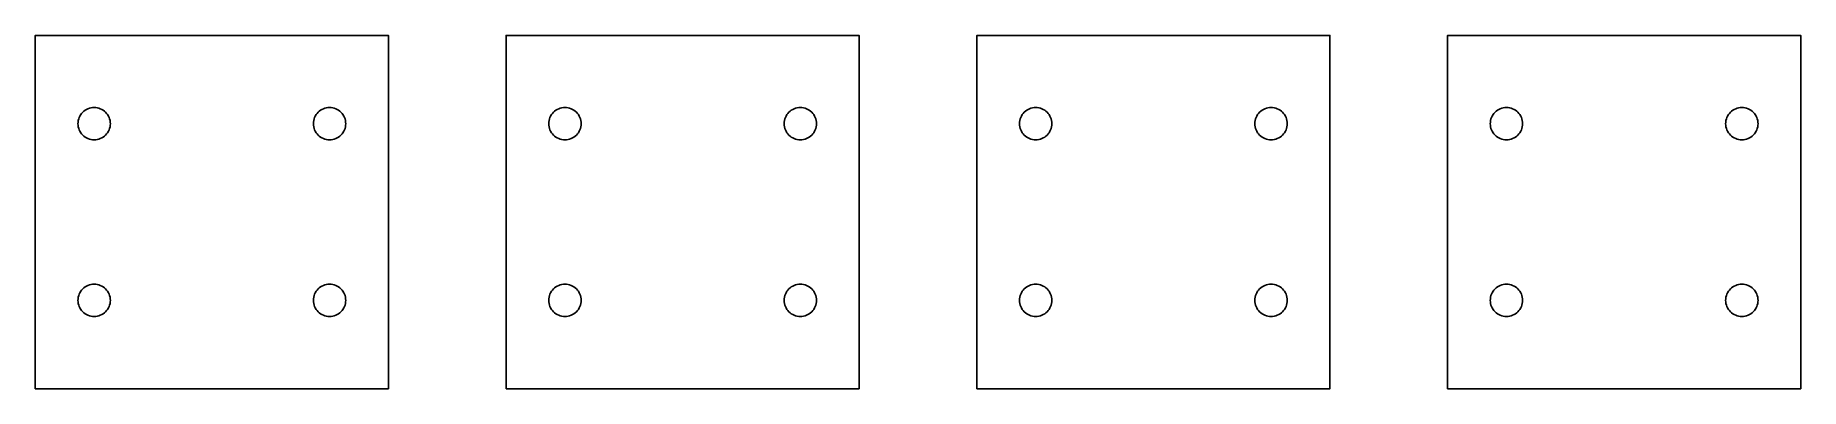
# Model space of a CAD drawing. Header units: millimetres. Extents: x 50 to 650, y 50 to 1199.
# Drawn here: x 50 to 650, y 50 to 170 of the extents above; entities outside this region: 1.
import ezdxf

# ---------------------------------------------------------------- set-up
doc = ezdxf.new("R2010")
doc.units = ezdxf.units.MM
doc.layers.add('CUT', color=1, linetype='Continuous')
doc.layers.add('INFO', color=7, linetype='Continuous')

msp = doc.modelspace()

# ---------------------------------------------------------------- linework, layer by layer
at = {"layer": 'CUT'}
for points in [[(50, 50), (170, 50), (170, 170), (50, 170)], [(210, 50), (330, 50), (330, 170), (210, 170)], [(370, 50), (490, 50), (490, 170), (370, 170)], [(530, 50), (650, 50), (650, 170), (530, 170)], [(75.5, 140), (75.47, 140.54), (75.39, 141.07), (75.26, 141.6), (75.08, 142.1), (74.85, 142.59), (74.57, 143.06), (74.25, 143.49), (73.89, 143.89), (73.49, 144.25), (73.06, 144.57), (72.59, 144.85), (72.1, 145.08), (71.6, 145.26), (71.07, 145.39), (70.54, 145.47), (70, 145.5), (69.46, 145.47), (68.93, 145.39), (68.4, 145.26), (67.9, 145.08), (67.41, 144.85), (66.94, 144.57), (66.51, 144.25), (66.11, 143.89), (65.75, 143.49), (65.43, 143.06), (65.15, 142.59), (64.92, 142.1), (64.74, 141.6), (64.61, 141.07), (64.53, 140.54), (64.5, 140), (64.53, 139.46), (64.61, 138.93), (64.74, 138.4), (64.92, 137.9), (65.15, 137.41), (65.43, 136.94), (65.75, 136.51), (66.11, 136.11), (66.51, 135.75), (66.94, 135.43), (67.41, 135.15), (67.9, 134.92), (68.4, 134.74), (68.93, 134.61), (69.46, 134.53), (70, 134.5), (70.54, 134.53), (71.07, 134.61), (71.6, 134.74), (72.1, 134.92), (72.59, 135.15), (73.06, 135.43), (73.49, 135.75), (73.89, 136.11), (74.25, 136.51), (74.57, 136.94), (74.85, 137.41), (75.08, 137.9), (75.26, 138.4), (75.39, 138.93), (75.47, 139.46)], [(155.5, 140), (155.47, 140.54), (155.39, 141.07), (155.26, 141.6), (155.08, 142.1), (154.85, 142.59), (154.57, 143.06), (154.25, 143.49), (153.89, 143.89), (153.49, 144.25), (153.06, 144.57), (152.59, 144.85), (152.1, 145.08), (151.6, 145.26), (151.07, 145.39), (150.54, 145.47), (150, 145.5), (149.46, 145.47), (148.93, 145.39), (148.4, 145.26), (147.9, 145.08), (147.41, 144.85), (146.94, 144.57), (146.51, 144.25), (146.11, 143.89), (145.75, 143.49), (145.43, 143.06), (145.15, 142.59), (144.92, 142.1), (144.74, 141.6), (144.61, 141.07), (144.53, 140.54), (144.5, 140), (144.53, 139.46), (144.61, 138.93), (144.74, 138.4), (144.92, 137.9), (145.15, 137.41), (145.43, 136.94), (145.75, 136.51), (146.11, 136.11), (146.51, 135.75), (146.94, 135.43), (147.41, 135.15), (147.9, 134.92), (148.4, 134.74), (148.93, 134.61), (149.46, 134.53), (150, 134.5), (150.54, 134.53), (151.07, 134.61), (151.6, 134.74), (152.1, 134.92), (152.59, 135.15), (153.06, 135.43), (153.49, 135.75), (153.89, 136.11), (154.25, 136.51), (154.57, 136.94), (154.85, 137.41), (155.08, 137.9), (155.26, 138.4), (155.39, 138.93), (155.47, 139.46)], [(235.5, 140), (235.47, 140.54), (235.39, 141.07), (235.26, 141.6), (235.08, 142.1), (234.85, 142.59), (234.57, 143.06), (234.25, 143.49), (233.89, 143.89), (233.49, 144.25), (233.06, 144.57), (232.59, 144.85), (232.1, 145.08), (231.6, 145.26), (231.07, 145.39), (230.54, 145.47), (230, 145.5), (229.46, 145.47), (228.93, 145.39), (228.4, 145.26), (227.9, 145.08), (227.41, 144.85), (226.94, 144.57), (226.51, 144.25), (226.11, 143.89), (225.75, 143.49), (225.43, 143.06), (225.15, 142.59), (224.92, 142.1), (224.74, 141.6), (224.61, 141.07), (224.53, 140.54), (224.5, 140), (224.53, 139.46), (224.61, 138.93), (224.74, 138.4), (224.92, 137.9), (225.15, 137.41), (225.43, 136.94), (225.75, 136.51), (226.11, 136.11), (226.51, 135.75), (226.94, 135.43), (227.41, 135.15), (227.9, 134.92), (228.4, 134.74), (228.93, 134.61), (229.46, 134.53), (230, 134.5), (230.54, 134.53), (231.07, 134.61), (231.6, 134.74), (232.1, 134.92), (232.59, 135.15), (233.06, 135.43), (233.49, 135.75), (233.89, 136.11), (234.25, 136.51), (234.57, 136.94), (234.85, 137.41), (235.08, 137.9), (235.26, 138.4), (235.39, 138.93), (235.47, 139.46)], [(315.5, 140), (315.47, 140.54), (315.39, 141.07), (315.26, 141.6), (315.08, 142.1), (314.85, 142.59), (314.57, 143.06), (314.25, 143.49), (313.89, 143.89), (313.49, 144.25), (313.06, 144.57), (312.59, 144.85), (312.1, 145.08), (311.6, 145.26), (311.07, 145.39), (310.54, 145.47), (310, 145.5), (309.46, 145.47), (308.93, 145.39), (308.4, 145.26), (307.9, 145.08), (307.41, 144.85), (306.94, 144.57), (306.51, 144.25), (306.11, 143.89), (305.75, 143.49), (305.43, 143.06), (305.15, 142.59), (304.92, 142.1), (304.74, 141.6), (304.61, 141.07), (304.53, 140.54), (304.5, 140), (304.53, 139.46), (304.61, 138.93), (304.74, 138.4), (304.92, 137.9), (305.15, 137.41), (305.43, 136.94), (305.75, 136.51), (306.11, 136.11), (306.51, 135.75), (306.94, 135.43), (307.41, 135.15), (307.9, 134.92), (308.4, 134.74), (308.93, 134.61), (309.46, 134.53), (310, 134.5), (310.54, 134.53), (311.07, 134.61), (311.6, 134.74), (312.1, 134.92), (312.59, 135.15), (313.06, 135.43), (313.49, 135.75), (313.89, 136.11), (314.25, 136.51), (314.57, 136.94), (314.85, 137.41), (315.08, 137.9), (315.26, 138.4), (315.39, 138.93), (315.47, 139.46)], [(395.5, 140), (395.47, 140.54), (395.39, 141.07), (395.26, 141.6), (395.08, 142.1), (394.85, 142.59), (394.57, 143.06), (394.25, 143.49), (393.89, 143.89), (393.49, 144.25), (393.06, 144.57), (392.59, 144.85), (392.1, 145.08), (391.6, 145.26), (391.07, 145.39), (390.54, 145.47), (390, 145.5), (389.46, 145.47), (388.93, 145.39), (388.4, 145.26), (387.9, 145.08), (387.41, 144.85), (386.94, 144.57), (386.51, 144.25), (386.11, 143.89), (385.75, 143.49), (385.43, 143.06), (385.15, 142.59), (384.92, 142.1), (384.74, 141.6), (384.61, 141.07), (384.53, 140.54), (384.5, 140), (384.53, 139.46), (384.61, 138.93), (384.74, 138.4), (384.92, 137.9), (385.15, 137.41), (385.43, 136.94), (385.75, 136.51), (386.11, 136.11), (386.51, 135.75), (386.94, 135.43), (387.41, 135.15), (387.9, 134.92), (388.4, 134.74), (388.93, 134.61), (389.46, 134.53), (390, 134.5), (390.54, 134.53), (391.07, 134.61), (391.6, 134.74), (392.1, 134.92), (392.59, 135.15), (393.06, 135.43), (393.49, 135.75), (393.89, 136.11), (394.25, 136.51), (394.57, 136.94), (394.85, 137.41), (395.08, 137.9), (395.26, 138.4), (395.39, 138.93), (395.47, 139.46)], [(475.5, 140), (475.47, 140.54), (475.39, 141.07), (475.26, 141.6), (475.08, 142.1), (474.85, 142.59), (474.57, 143.06), (474.25, 143.49), (473.89, 143.89), (473.49, 144.25), (473.06, 144.57), (472.59, 144.85), (472.1, 145.08), (471.6, 145.26), (471.07, 145.39), (470.54, 145.47), (470, 145.5), (469.46, 145.47), (468.93, 145.39), (468.4, 145.26), (467.9, 145.08), (467.41, 144.85), (466.94, 144.57), (466.51, 144.25), (466.11, 143.89), (465.75, 143.49), (465.43, 143.06), (465.15, 142.59), (464.92, 142.1), (464.74, 141.6), (464.61, 141.07), (464.53, 140.54), (464.5, 140), (464.53, 139.46), (464.61, 138.93), (464.74, 138.4), (464.92, 137.9), (465.15, 137.41), (465.43, 136.94), (465.75, 136.51), (466.11, 136.11), (466.51, 135.75), (466.94, 135.43), (467.41, 135.15), (467.9, 134.92), (468.4, 134.74), (468.93, 134.61), (469.46, 134.53), (470, 134.5), (470.54, 134.53), (471.07, 134.61), (471.6, 134.74), (472.1, 134.92), (472.59, 135.15), (473.06, 135.43), (473.49, 135.75), (473.89, 136.11), (474.25, 136.51), (474.57, 136.94), (474.85, 137.41), (475.08, 137.9), (475.26, 138.4), (475.39, 138.93), (475.47, 139.46)], [(555.5, 140), (555.47, 140.54), (555.39, 141.07), (555.26, 141.6), (555.08, 142.1), (554.85, 142.59), (554.57, 143.06), (554.25, 143.49), (553.89, 143.89), (553.49, 144.25), (553.06, 144.57), (552.59, 144.85), (552.1, 145.08), (551.6, 145.26), (551.07, 145.39), (550.54, 145.47), (550, 145.5), (549.46, 145.47), (548.93, 145.39), (548.4, 145.26), (547.9, 145.08), (547.41, 144.85), (546.94, 144.57), (546.51, 144.25), (546.11, 143.89), (545.75, 143.49), (545.43, 143.06), (545.15, 142.59), (544.92, 142.1), (544.74, 141.6), (544.61, 141.07), (544.53, 140.54), (544.5, 140), (544.53, 139.46), (544.61, 138.93), (544.74, 138.4), (544.92, 137.9), (545.15, 137.41), (545.43, 136.94), (545.75, 136.51), (546.11, 136.11), (546.51, 135.75), (546.94, 135.43), (547.41, 135.15), (547.9, 134.92), (548.4, 134.74), (548.93, 134.61), (549.46, 134.53), (550, 134.5), (550.54, 134.53), (551.07, 134.61), (551.6, 134.74), (552.1, 134.92), (552.59, 135.15), (553.06, 135.43), (553.49, 135.75), (553.89, 136.11), (554.25, 136.51), (554.57, 136.94), (554.85, 137.41), (555.08, 137.9), (555.26, 138.4), (555.39, 138.93), (555.47, 139.46)], [(635.5, 140), (635.47, 140.54), (635.39, 141.07), (635.26, 141.6), (635.08, 142.1), (634.85, 142.59), (634.57, 143.06), (634.25, 143.49), (633.89, 143.89), (633.49, 144.25), (633.06, 144.57), (632.59, 144.85), (632.1, 145.08), (631.6, 145.26), (631.07, 145.39), (630.54, 145.47), (630, 145.5), (629.46, 145.47), (628.93, 145.39), (628.4, 145.26), (627.9, 145.08), (627.41, 144.85), (626.94, 144.57), (626.51, 144.25), (626.11, 143.89), (625.75, 143.49), (625.43, 143.06), (625.15, 142.59), (624.92, 142.1), (624.74, 141.6), (624.61, 141.07), (624.53, 140.54), (624.5, 140), (624.53, 139.46), (624.61, 138.93), (624.74, 138.4), (624.92, 137.9), (625.15, 137.41), (625.43, 136.94), (625.75, 136.51), (626.11, 136.11), (626.51, 135.75), (626.94, 135.43), (627.41, 135.15), (627.9, 134.92), (628.4, 134.74), (628.93, 134.61), (629.46, 134.53), (630, 134.5), (630.54, 134.53), (631.07, 134.61), (631.6, 134.74), (632.1, 134.92), (632.59, 135.15), (633.06, 135.43), (633.49, 135.75), (633.89, 136.11), (634.25, 136.51), (634.57, 136.94), (634.85, 137.41), (635.08, 137.9), (635.26, 138.4), (635.39, 138.93), (635.47, 139.46)], [(75.5, 80), (75.47, 80.54), (75.39, 81.07), (75.26, 81.6), (75.08, 82.1), (74.85, 82.59), (74.57, 83.06), (74.25, 83.49), (73.89, 83.89), (73.49, 84.25), (73.06, 84.57), (72.59, 84.85), (72.1, 85.08), (71.6, 85.26), (71.07, 85.39), (70.54, 85.47), (70, 85.5), (69.46, 85.47), (68.93, 85.39), (68.4, 85.26), (67.9, 85.08), (67.41, 84.85), (66.94, 84.57), (66.51, 84.25), (66.11, 83.89), (65.75, 83.49), (65.43, 83.06), (65.15, 82.59), (64.92, 82.1), (64.74, 81.6), (64.61, 81.07), (64.53, 80.54), (64.5, 80), (64.53, 79.46), (64.61, 78.93), (64.74, 78.4), (64.92, 77.9), (65.15, 77.41), (65.43, 76.94), (65.75, 76.51), (66.11, 76.11), (66.51, 75.75), (66.94, 75.43), (67.41, 75.15), (67.9, 74.92), (68.4, 74.74), (68.93, 74.61), (69.46, 74.53), (70, 74.5), (70.54, 74.53), (71.07, 74.61), (71.6, 74.74), (72.1, 74.92), (72.59, 75.15), (73.06, 75.43), (73.49, 75.75), (73.89, 76.11), (74.25, 76.51), (74.57, 76.94), (74.85, 77.41), (75.08, 77.9), (75.26, 78.4), (75.39, 78.93), (75.47, 79.46)], [(155.5, 80), (155.47, 80.54), (155.39, 81.07), (155.26, 81.6), (155.08, 82.1), (154.85, 82.59), (154.57, 83.06), (154.25, 83.49), (153.89, 83.89), (153.49, 84.25), (153.06, 84.57), (152.59, 84.85), (152.1, 85.08), (151.6, 85.26), (151.07, 85.39), (150.54, 85.47), (150, 85.5), (149.46, 85.47), (148.93, 85.39), (148.4, 85.26), (147.9, 85.08), (147.41, 84.85), (146.94, 84.57), (146.51, 84.25), (146.11, 83.89), (145.75, 83.49), (145.43, 83.06), (145.15, 82.59), (144.92, 82.1), (144.74, 81.6), (144.61, 81.07), (144.53, 80.54), (144.5, 80), (144.53, 79.46), (144.61, 78.93), (144.74, 78.4), (144.92, 77.9), (145.15, 77.41), (145.43, 76.94), (145.75, 76.51), (146.11, 76.11), (146.51, 75.75), (146.94, 75.43), (147.41, 75.15), (147.9, 74.92), (148.4, 74.74), (148.93, 74.61), (149.46, 74.53), (150, 74.5), (150.54, 74.53), (151.07, 74.61), (151.6, 74.74), (152.1, 74.92), (152.59, 75.15), (153.06, 75.43), (153.49, 75.75), (153.89, 76.11), (154.25, 76.51), (154.57, 76.94), (154.85, 77.41), (155.08, 77.9), (155.26, 78.4), (155.39, 78.93), (155.47, 79.46)], [(235.5, 80), (235.47, 80.54), (235.39, 81.07), (235.26, 81.6), (235.08, 82.1), (234.85, 82.59), (234.57, 83.06), (234.25, 83.49), (233.89, 83.89), (233.49, 84.25), (233.06, 84.57), (232.59, 84.85), (232.1, 85.08), (231.6, 85.26), (231.07, 85.39), (230.54, 85.47), (230, 85.5), (229.46, 85.47), (228.93, 85.39), (228.4, 85.26), (227.9, 85.08), (227.41, 84.85), (226.94, 84.57), (226.51, 84.25), (226.11, 83.89), (225.75, 83.49), (225.43, 83.06), (225.15, 82.59), (224.92, 82.1), (224.74, 81.6), (224.61, 81.07), (224.53, 80.54), (224.5, 80), (224.53, 79.46), (224.61, 78.93), (224.74, 78.4), (224.92, 77.9), (225.15, 77.41), (225.43, 76.94), (225.75, 76.51), (226.11, 76.11), (226.51, 75.75), (226.94, 75.43), (227.41, 75.15), (227.9, 74.92), (228.4, 74.74), (228.93, 74.61), (229.46, 74.53), (230, 74.5), (230.54, 74.53), (231.07, 74.61), (231.6, 74.74), (232.1, 74.92), (232.59, 75.15), (233.06, 75.43), (233.49, 75.75), (233.89, 76.11), (234.25, 76.51), (234.57, 76.94), (234.85, 77.41), (235.08, 77.9), (235.26, 78.4), (235.39, 78.93), (235.47, 79.46)], [(315.5, 80), (315.47, 80.54), (315.39, 81.07), (315.26, 81.6), (315.08, 82.1), (314.85, 82.59), (314.57, 83.06), (314.25, 83.49), (313.89, 83.89), (313.49, 84.25), (313.06, 84.57), (312.59, 84.85), (312.1, 85.08), (311.6, 85.26), (311.07, 85.39), (310.54, 85.47), (310, 85.5), (309.46, 85.47), (308.93, 85.39), (308.4, 85.26), (307.9, 85.08), (307.41, 84.85), (306.94, 84.57), (306.51, 84.25), (306.11, 83.89), (305.75, 83.49), (305.43, 83.06), (305.15, 82.59), (304.92, 82.1), (304.74, 81.6), (304.61, 81.07), (304.53, 80.54), (304.5, 80), (304.53, 79.46), (304.61, 78.93), (304.74, 78.4), (304.92, 77.9), (305.15, 77.41), (305.43, 76.94), (305.75, 76.51), (306.11, 76.11), (306.51, 75.75), (306.94, 75.43), (307.41, 75.15), (307.9, 74.92), (308.4, 74.74), (308.93, 74.61), (309.46, 74.53), (310, 74.5), (310.54, 74.53), (311.07, 74.61), (311.6, 74.74), (312.1, 74.92), (312.59, 75.15), (313.06, 75.43), (313.49, 75.75), (313.89, 76.11), (314.25, 76.51), (314.57, 76.94), (314.85, 77.41), (315.08, 77.9), (315.26, 78.4), (315.39, 78.93), (315.47, 79.46)], [(395.5, 80), (395.47, 80.54), (395.39, 81.07), (395.26, 81.6), (395.08, 82.1), (394.85, 82.59), (394.57, 83.06), (394.25, 83.49), (393.89, 83.89), (393.49, 84.25), (393.06, 84.57), (392.59, 84.85), (392.1, 85.08), (391.6, 85.26), (391.07, 85.39), (390.54, 85.47), (390, 85.5), (389.46, 85.47), (388.93, 85.39), (388.4, 85.26), (387.9, 85.08), (387.41, 84.85), (386.94, 84.57), (386.51, 84.25), (386.11, 83.89), (385.75, 83.49), (385.43, 83.06), (385.15, 82.59), (384.92, 82.1), (384.74, 81.6), (384.61, 81.07), (384.53, 80.54), (384.5, 80), (384.53, 79.46), (384.61, 78.93), (384.74, 78.4), (384.92, 77.9), (385.15, 77.41), (385.43, 76.94), (385.75, 76.51), (386.11, 76.11), (386.51, 75.75), (386.94, 75.43), (387.41, 75.15), (387.9, 74.92), (388.4, 74.74), (388.93, 74.61), (389.46, 74.53), (390, 74.5), (390.54, 74.53), (391.07, 74.61), (391.6, 74.74), (392.1, 74.92), (392.59, 75.15), (393.06, 75.43), (393.49, 75.75), (393.89, 76.11), (394.25, 76.51), (394.57, 76.94), (394.85, 77.41), (395.08, 77.9), (395.26, 78.4), (395.39, 78.93), (395.47, 79.46)], [(475.5, 80), (475.47, 80.54), (475.39, 81.07), (475.26, 81.6), (475.08, 82.1), (474.85, 82.59), (474.57, 83.06), (474.25, 83.49), (473.89, 83.89), (473.49, 84.25), (473.06, 84.57), (472.59, 84.85), (472.1, 85.08), (471.6, 85.26), (471.07, 85.39), (470.54, 85.47), (470, 85.5), (469.46, 85.47), (468.93, 85.39), (468.4, 85.26), (467.9, 85.08), (467.41, 84.85), (466.94, 84.57), (466.51, 84.25), (466.11, 83.89), (465.75, 83.49), (465.43, 83.06), (465.15, 82.59), (464.92, 82.1), (464.74, 81.6), (464.61, 81.07), (464.53, 80.54), (464.5, 80), (464.53, 79.46), (464.61, 78.93), (464.74, 78.4), (464.92, 77.9), (465.15, 77.41), (465.43, 76.94), (465.75, 76.51), (466.11, 76.11), (466.51, 75.75), (466.94, 75.43), (467.41, 75.15), (467.9, 74.92), (468.4, 74.74), (468.93, 74.61), (469.46, 74.53), (470, 74.5), (470.54, 74.53), (471.07, 74.61), (471.6, 74.74), (472.1, 74.92), (472.59, 75.15), (473.06, 75.43), (473.49, 75.75), (473.89, 76.11), (474.25, 76.51), (474.57, 76.94), (474.85, 77.41), (475.08, 77.9), (475.26, 78.4), (475.39, 78.93), (475.47, 79.46)], [(555.5, 80), (555.47, 80.54), (555.39, 81.07), (555.26, 81.6), (555.08, 82.1), (554.85, 82.59), (554.57, 83.06), (554.25, 83.49), (553.89, 83.89), (553.49, 84.25), (553.06, 84.57), (552.59, 84.85), (552.1, 85.08), (551.6, 85.26), (551.07, 85.39), (550.54, 85.47), (550, 85.5), (549.46, 85.47), (548.93, 85.39), (548.4, 85.26), (547.9, 85.08), (547.41, 84.85), (546.94, 84.57), (546.51, 84.25), (546.11, 83.89), (545.75, 83.49), (545.43, 83.06), (545.15, 82.59), (544.92, 82.1), (544.74, 81.6), (544.61, 81.07), (544.53, 80.54), (544.5, 80), (544.53, 79.46), (544.61, 78.93), (544.74, 78.4), (544.92, 77.9), (545.15, 77.41), (545.43, 76.94), (545.75, 76.51), (546.11, 76.11), (546.51, 75.75), (546.94, 75.43), (547.41, 75.15), (547.9, 74.92), (548.4, 74.74), (548.93, 74.61), (549.46, 74.53), (550, 74.5), (550.54, 74.53), (551.07, 74.61), (551.6, 74.74), (552.1, 74.92), (552.59, 75.15), (553.06, 75.43), (553.49, 75.75), (553.89, 76.11), (554.25, 76.51), (554.57, 76.94), (554.85, 77.41), (555.08, 77.9), (555.26, 78.4), (555.39, 78.93), (555.47, 79.46)], [(635.5, 80), (635.47, 80.54), (635.39, 81.07), (635.26, 81.6), (635.08, 82.1), (634.85, 82.59), (634.57, 83.06), (634.25, 83.49), (633.89, 83.89), (633.49, 84.25), (633.06, 84.57), (632.59, 84.85), (632.1, 85.08), (631.6, 85.26), (631.07, 85.39), (630.54, 85.47), (630, 85.5), (629.46, 85.47), (628.93, 85.39), (628.4, 85.26), (627.9, 85.08), (627.41, 84.85), (626.94, 84.57), (626.51, 84.25), (626.11, 83.89), (625.75, 83.49), (625.43, 83.06), (625.15, 82.59), (624.92, 82.1), (624.74, 81.6), (624.61, 81.07), (624.53, 80.54), (624.5, 80), (624.53, 79.46), (624.61, 78.93), (624.74, 78.4), (624.92, 77.9), (625.15, 77.41), (625.43, 76.94), (625.75, 76.51), (626.11, 76.11), (626.51, 75.75), (626.94, 75.43), (627.41, 75.15), (627.9, 74.92), (628.4, 74.74), (628.93, 74.61), (629.46, 74.53), (630, 74.5), (630.54, 74.53), (631.07, 74.61), (631.6, 74.74), (632.1, 74.92), (632.59, 75.15), (633.06, 75.43), (633.49, 75.75), (633.89, 76.11), (634.25, 76.51), (634.57, 76.94), (634.85, 77.41), (635.08, 77.9), (635.26, 78.4), (635.39, 78.93), (635.47, 79.46)]]:
    msp.add_lwpolyline(points, close=True, dxfattribs=at)

# ---------------------------------------------------------------- texts
at = {"layer": 'INFO'}
msp.add_text('SHEET 4 2500x1250 / t4 / 09G2S', height=18, dxfattribs=at).set_placement((50, 1180))

doc.saveas('drawing.dxf')
